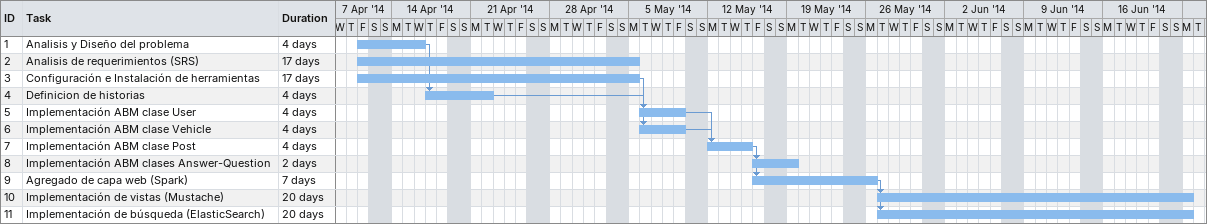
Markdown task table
| ID | Task | Duration | Start | Finish | Predecessors |
|---|---|---|---|---|---|
| 1 | Analisis y Diseño del problema | 4d | 2014-04-11 | 2014-04-16 |  |
| 2 | Analisis de requerimientos (SRS) | 17d | 2014-04-11 | 2014-05-05 |  |
| 3 | Configuración e Instalación de herramientas | 17d | 2014-04-11 | 2014-05-05 |  |
| 4 | Definicion de historias | 4d | 2014-04-17 | 2014-04-22 | 1 |
| 5 | Implementación ABM clase User | 4d | 2014-05-06 | 2014-05-09 | 3, 4 |
| 6 | Implementación ABM clase Vehicle | 4d | 2014-05-06 | 2014-05-09 | 3, 4 |
| 7 | Implementación ABM clase Post | 4d | 2014-05-12 | 2014-05-15 | 5, 6 |
| 8 | Implementación ABM clases Answer-Question | 2d | 2014-05-16 | 2014-05-19 | 7 |
| 9 | Agregado de capa web (Spark) | 7d | 2014-05-16 | 2014-05-26 | 7 |
| 10 | Implementación de vistas (Mustache) | 20d | 2014-05-27 | 2014-06-23 | 9 |
| 11 | Implementación de búsqueda (ElasticSearch) | 20d | 2014-05-27 | 2014-06-23 | 9 |
